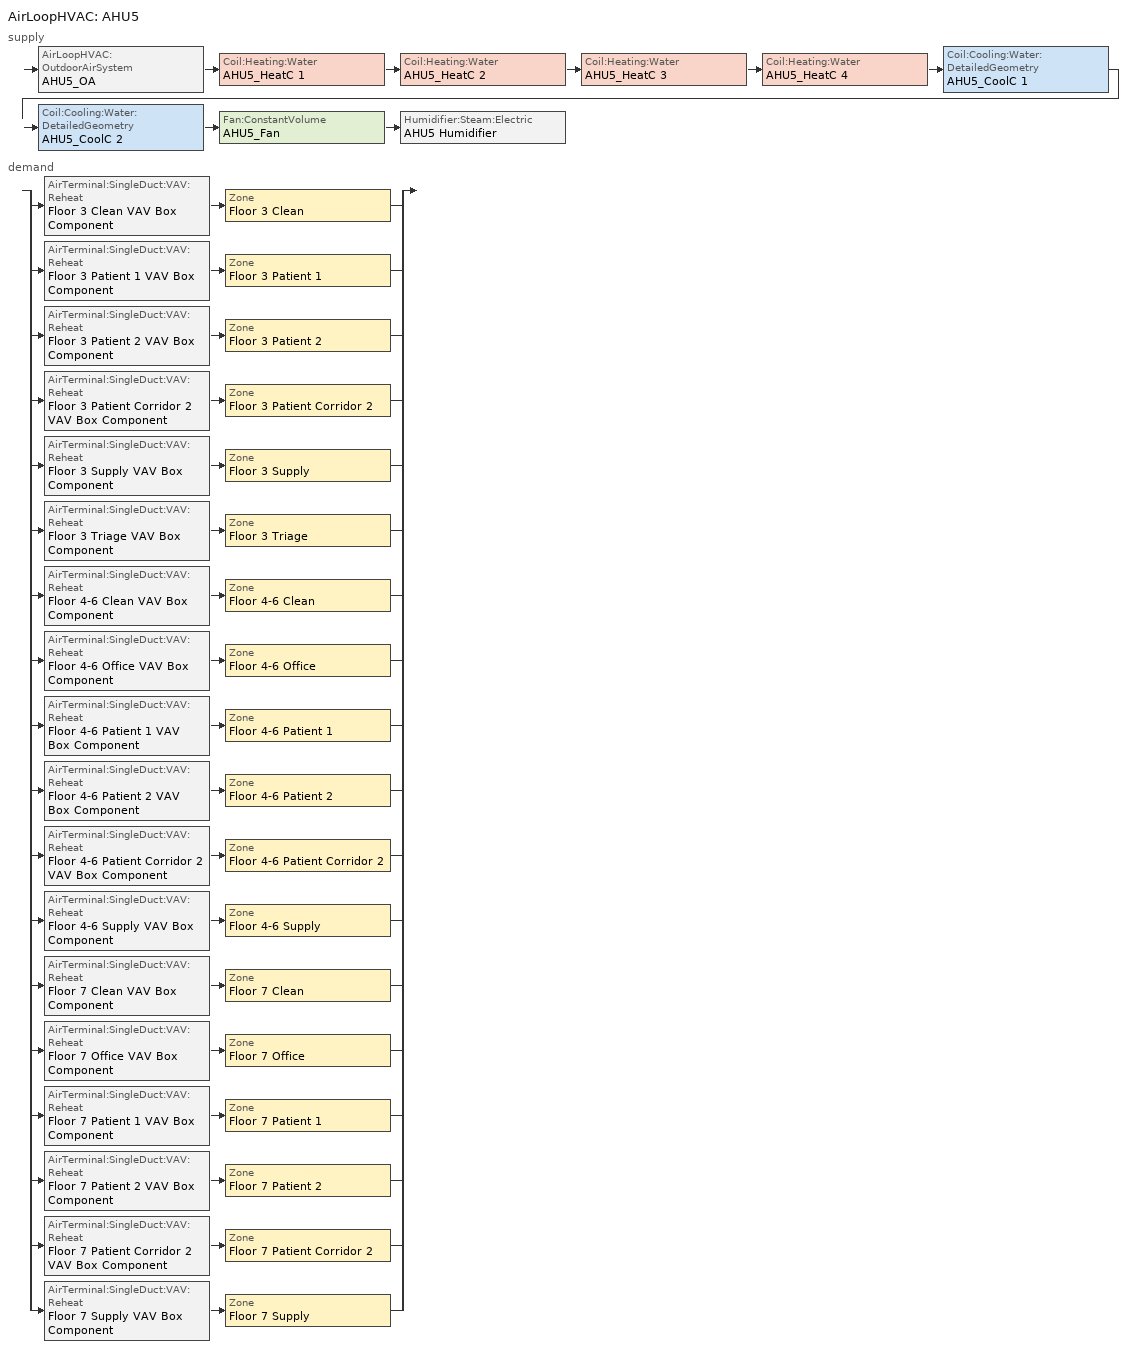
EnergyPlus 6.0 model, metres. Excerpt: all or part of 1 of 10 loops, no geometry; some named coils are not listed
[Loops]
AirLoopHVAC 'AHU5'
 supply: AirLoopHVAC:OutdoorAirSystem 'AHU5_OA' > Coil:Heating:Water 'AHU5_HeatC 1' > Coil:Heating:Water 'AHU5_HeatC 2' > Coil:Heating:Water 'AHU5_HeatC 3' > Coil:Heating:Water 'AHU5_HeatC 4' > Coil:Cooling:Water:DetailedGeometry 'AHU5_CoolC 1' > Coil:Cooling:Water:DetailedGeometry 'AHU5_CoolC 2' > Fan:ConstantVolume 'AHU5_Fan' > Humidifier:Steam:Electric 'AHU5 Humidifier'
 demand: split
  | AirTerminal:SingleDuct:VAV:Reheat 'Floor 3 Clean VAV Box Component' > Zone 'Floor 3 Clean'
  | AirTerminal:SingleDuct:VAV:Reheat 'Floor 3 Patient 1 VAV Box Component' > Zone 'Floor 3 Patient 1'
  | AirTerminal:SingleDuct:VAV:Reheat 'Floor 3 Patient 2 VAV Box Component' > Zone 'Floor 3 Patient 2'
  | AirTerminal:SingleDuct:VAV:Reheat 'Floor 3 Patient Corridor 2 VAV Box Component' > Zone 'Floor 3 Patient Corridor 2'
  | AirTerminal:SingleDuct:VAV:Reheat 'Floor 3 Supply VAV Box Component' > Zone 'Floor 3 Supply'
  | AirTerminal:SingleDuct:VAV:Reheat 'Floor 3 Triage VAV Box Component' > Zone 'Floor 3 Triage'
  | AirTerminal:SingleDuct:VAV:Reheat 'Floor 4-6 Clean VAV Box Component' > Zone 'Floor 4-6 Clean'
  | AirTerminal:SingleDuct:VAV:Reheat 'Floor 4-6 Office VAV Box Component' > Zone 'Floor 4-6 Office'
  | AirTerminal:SingleDuct:VAV:Reheat 'Floor 4-6 Patient 1 VAV Box Component' > Zone 'Floor 4-6 Patient 1'
  | AirTerminal:SingleDuct:VAV:Reheat 'Floor 4-6 Patient 2 VAV Box Component' > Zone 'Floor 4-6 Patient 2'
  | AirTerminal:SingleDuct:VAV:Reheat 'Floor 4-6 Patient Corridor 2 VAV Box Component' > Zone 'Floor 4-6 Patient Corridor 2'
  | AirTerminal:SingleDuct:VAV:Reheat 'Floor 4-6 Supply VAV Box Component' > Zone 'Floor 4-6 Supply'
  | AirTerminal:SingleDuct:VAV:Reheat 'Floor 7 Clean VAV Box Component' > Zone 'Floor 7 Clean'
  | AirTerminal:SingleDuct:VAV:Reheat 'Floor 7 Office VAV Box Component' > Zone 'Floor 7 Office'
  | AirTerminal:SingleDuct:VAV:Reheat 'Floor 7 Patient 1 VAV Box Component' > Zone 'Floor 7 Patient 1'
  | AirTerminal:SingleDuct:VAV:Reheat 'Floor 7 Patient 2 VAV Box Component' > Zone 'Floor 7 Patient 2'
  | AirTerminal:SingleDuct:VAV:Reheat 'Floor 7 Patient Corridor 2 VAV Box Component' > Zone 'Floor 7 Patient Corridor 2'
  | AirTerminal:SingleDuct:VAV:Reheat 'Floor 7 Supply VAV Box Component' > Zone 'Floor 7 Supply'
[ComponentCost:LineItem]
Name | Line Item Type | Item | Cost per Each {$} | Quantity | Cost per Unit of Output Capacity {$/kW}
People:Floor 3 Clean | General | Floor 3 Clean | 1 | 2.4991
LIGHTING EQUIP:Floor 3 Clean | Lights | Floor 3 Clean |  |  | 1
ElectricEquipment:Floor 3 Clean:ElecPlug | General | Floor 3 Clean | 1 | 1.0001
Infiltration:Floor 3 Patient 1 | General | Floor 3 Patient 1 | 1 | 0
People:Floor 3 Patient 1 | General | Floor 3 Patient 1 | 1 | 24.9909
LIGHTING EQUIP:Floor 3 Patient 1 | Lights | Floor 3 Patient 1 |  |  | 1
ElectricEquipment:Floor 3 Patient 1:ElecPlug | General | Floor 3 Patient 1 | 1 | 4.9982
Infiltration:Floor 3 Patient 2 | General | Floor 3 Patient 2 | 1 | 0
People:Floor 3 Patient 2 | General | Floor 3 Patient 2 | 1 | 24.9909
LIGHTING EQUIP:Floor 3 Patient 2 | Lights | Floor 3 Patient 2 |  |  | 1
ElectricEquipment:Floor 3 Patient 2:ElecPlug | General | Floor 3 Patient 2 | 1 | 4.9982
Infiltration:Floor 3 Patient Corridor 2 | General | Floor 3 Patient Corridor 2 | 1 | 0
LIGHTING EQUIP:Floor 3 Patient Corridor 2 | Lights | Floor 3 Patient Corridor 2 |  |  | 1
ElectricEquipment:Floor 3 Patient Corridor 2:ElecPlug | General | Floor 3 Patient Corridor 2 | 1 | 0.3355
Infiltration:Floor 3 Supply | General | Floor 3 Supply | 1 | 0
LIGHTING EQUIP:Floor 3 Supply | Lights | Floor 3 Supply |  |  | 1
ElectricEquipment:Floor 3 Supply:ElecPlug | General | Floor 3 Supply | 1 | 3.6787
Infiltration:Floor 3 Triage | General | Floor 3 Triage | 1 | 0
People:Floor 3 Triage | General | Floor 3 Triage | 1 | 7.4973
LIGHTING EQUIP:Floor 3 Triage | Lights | Floor 3 Triage |  |  | 1
ElectricEquipment:Floor 3 Triage:ElecPlug | General | Floor 3 Triage | 1 | 1.4995
People:Floor 4-6 Clean | General | Floor 4-6 Clean | 1 | 7.4973
LIGHTING EQUIP:Floor 4-6 Clean | Lights | Floor 4-6 Clean |  |  | 1
ElectricEquipment:Floor 4-6 Clean:ElecPlug | General | Floor 4-6 Clean | 1 | 3.0003
Infiltration:Floor 4-6 Office | General | Floor 4-6 Office | 1 | 0
People:Floor 4-6 Office | General | Floor 4-6 Office | 1 | 22.4918
LIGHTING EQUIP:Floor 4-6 Office | Lights | Floor 4-6 Office |  |  | 1
ElectricEquipment:Floor 4-6 Office:ElecPlug | General | Floor 4-6 Office | 1 | 2.2492
Infiltration:Floor 4-6 Patient 1 | General | Floor 4-6 Patient 1 | 1 | 0
People:Floor 4-6 Patient 1 | General | Floor 4-6 Patient 1 | 1 | 74.9728
LIGHTING EQUIP:Floor 4-6 Patient 1 | Lights | Floor 4-6 Patient 1 |  |  | 1
ElectricEquipment:Floor 4-6 Patient 1:ElecPlug | General | Floor 4-6 Patient 1 | 1 | 14.9946
Infiltration:Floor 4-6 Patient 2 | General | Floor 4-6 Patient 2 | 1 | 0
People:Floor 4-6 Patient 2 | General | Floor 4-6 Patient 2 | 1 | 74.9728
LIGHTING EQUIP:Floor 4-6 Patient 2 | Lights | Floor 4-6 Patient 2 |  |  | 1
ElectricEquipment:Floor 4-6 Patient 2:ElecPlug | General | Floor 4-6 Patient 2 | 1 | 14.9946
Infiltration:Floor 4-6 Patient Corridor 2 | General | Floor 4-6 Patient Corridor 2 | 1 | 0
LIGHTING EQUIP:Floor 4-6 Patient Corridor 2 | Lights | Floor 4-6 Patient Corridor 2 |  |  | 1
ElectricEquipment:Floor 4-6 Patient Corridor 2:ElecPlug | General | Floor 4-6 Patient Corridor 2 | 1 | 1.0066
Infiltration:Floor 4-6 Supply | General | Floor 4-6 Supply | 1 | 0
LIGHTING EQUIP:Floor 4-6 Supply | Lights | Floor 4-6 Supply |  |  | 1
ElectricEquipment:Floor 4-6 Supply:ElecPlug | General | Floor 4-6 Supply | 1 | 11.036
People:Floor 7 Clean | General | Floor 7 Clean | 1 | 2.4991
LIGHTING EQUIP:Floor 7 Clean | Lights | Floor 7 Clean |  |  | 1
ElectricEquipment:Floor 7 Clean:ElecPlug | General | Floor 7 Clean | 1 | 1.0001
Infiltration:Floor 7 Office | General | Floor 7 Office | 1 | 0
People:Floor 7 Office | General | Floor 7 Office | 1 | 7.4973
LIGHTING EQUIP:Floor 7 Office | Lights | Floor 7 Office |  |  | 1
ElectricEquipment:Floor 7 Office:ElecPlug | General | Floor 7 Office | 1 | 0.7497
Infiltration:Floor 7 Patient 1 | General | Floor 7 Patient 1 | 1 | 0
People:Floor 7 Patient 1 | General | Floor 7 Patient 1 | 1 | 24.9909
LIGHTING EQUIP:Floor 7 Patient 1 | Lights | Floor 7 Patient 1 |  |  | 1
ElectricEquipment:Floor 7 Patient 1:ElecPlug | General | Floor 7 Patient 1 | 1 | 4.9982
Infiltration:Floor 7 Patient 2 | General | Floor 7 Patient 2 | 1 | 0
People:Floor 7 Patient 2 | General | Floor 7 Patient 2 | 1 | 24.9909
LIGHTING EQUIP:Floor 7 Patient 2 | Lights | Floor 7 Patient 2 |  |  | 1
ElectricEquipment:Floor 7 Patient 2:ElecPlug | General | Floor 7 Patient 2 | 1 | 4.9982
Infiltration:Floor 7 Patient Corridor 2 | General | Floor 7 Patient Corridor 2 | 1 | 0
LIGHTING EQUIP:Floor 7 Patient Corridor 2 | Lights | Floor 7 Patient Corridor 2 |  |  | 1
ElectricEquipment:Floor 7 Patient Corridor 2:ElecPlug | General | Floor 7 Patient Corridor 2 | 1 | 0.3355
Infiltration:Floor 7 Supply | General | Floor 7 Supply | 1 | 0
LIGHTING EQUIP:Floor 7 Supply | Lights | Floor 7 Supply |  |  | 1
ElectricEquipment:Floor 7 Supply:ElecPlug | General | Floor 7 Supply | 1 | 3.6787
[Sizing:Zone] Zone Cooling Design Supply Air Temperature {C}=14; Zone Heating Design Supply Air Temperature {C}=40; Zone Cooling Design Supply Air Humidity Ratio {kg-H2O/kg-air}=0.0085; Zone Heating Design Supply Air Humidity Ratio {kg-H2O/kg-air}=0.008; Outdoor Air Method=Flow/Zone; Outdoor Air Flow per Person {m3/s}=0; Outdoor Air Flow per Zone Floor Area {m3/s-m2}=0; Cooling Design Air Flow Method=DesignDayWithLimit; Cooling Minimum Air Flow Fraction=0; Heating Design Air Flow Method=DesignDay; Heating Design Air Flow Rate {m3/s}=0
Name | Outdoor Air Flow per Zone {m3/s} | Cooling Minimum Air Flow {m3/s}
Floor 3 Clean; Floor 4-6 Clean; Floor 7 Clean | 0.0200656 | 0.157316
Floor 3 Patient 1; Floor 3 Patient 2; Floor 4-6 Patient 1; Floor 4-6 Patient 2; Floor 7 Patient 1; Floor 7 Patient 2 | 0.786579 | 2.38357
Floor 3 Patient Corridor 2; Floor 4-6 Patient Corridor 2; Floor 7 Patient Corridor 2 | 0.0947534 | 0.526064
Floor 3 Supply; Floor 4-6 Supply; Floor 7 Supply | 0.208549 | 1.15784
Floor 3 Triage | 1.41584 | 1.41584
Floor 4-6 Office; Floor 7 Office | 0.0601967 | 0.182343
[ZoneControl:Thermostat] Control Type Schedule=Dual Zone Control Type Sched
Name | Zone or ZoneList | Control 1
Floor 3 Clean Thermostat | Floor 3 Clean | Floor 3 Clean DualSPSched
Floor 3 Patient 1 Thermostat | Floor 3 Patient 1 | Floor 3 Patient 1 DualSPSched
Floor 3 Patient 2 Thermostat | Floor 3 Patient 2 | Floor 3 Patient 2 DualSPSched
Floor 3 Patient Corridor 2 Thermostat | Floor 3 Patient Corridor 2 | Floor 3 Patient Corridor 2 DualSPSched
Floor 3 Supply Thermostat | Floor 3 Supply | Floor 3 Supply DualSPSched
Floor 3 Triage Thermostat | Floor 3 Triage | Floor 3 Triage DualSPSched
Floor 4-6 Clean Thermostat | Floor 4-6 Clean | Floor 4-6 Clean DualSPSched
Floor 4-6 Office Thermostat | Floor 4-6 Office | Floor 4-6 Office DualSPSched
Floor 4-6 Patient 1 Thermostat | Floor 4-6 Patient 1 | Floor 4-6 Patient 1 DualSPSched
Floor 4-6 Patient 2 Thermostat | Floor 4-6 Patient 2 | Floor 4-6 Patient 2 DualSPSched
Floor 4-6 Patient Corridor 2 Thermostat | Floor 4-6 Patient Corridor 2 | Floor 4-6 Patient Corridor 2 DualSPSched
Floor 4-6 Supply Thermostat | Floor 4-6 Supply | Floor 4-6 Supply DualSPSched
Floor 7 Clean Thermostat | Floor 7 Clean | Floor 7 Clean DualSPSched
Floor 7 Office Thermostat | Floor 7 Office | Floor 7 Office DualSPSched
Floor 7 Patient 1 Thermostat | Floor 7 Patient 1 | Floor 7 Patient 1 DualSPSched
Floor 7 Patient 2 Thermostat | Floor 7 Patient 2 | Floor 7 Patient 2 DualSPSched
Floor 7 Patient Corridor 2 Thermostat | Floor 7 Patient Corridor 2 | Floor 7 Patient Corridor 2 DualSPSched
Floor 7 Supply Thermostat | Floor 7 Supply | Floor 7 Supply DualSPSched
[ThermostatSetpoint:DualSetpoint]
Name | Heating Setpoint Temperature Schedule | Cooling Setpoint Temperature Schedule
Floor 3 Clean DualSPSched; Floor 3 Patient 1 DualSPSched; Floor 3 Patient 2 DualSPSched; Floor 3 Patient Corridor 2 DualSPSched; Floor 3 Supply DualSPSched; Floor 3 Triage DualSPSched; Floor 4-6 Clean DualSPSched; Floor 4-6 Patient 1 DualSPSched; Floor 4-6 Patient 2 DualSPSched; Floor 4-6 Patient Corridor 2 DualSPSched; Floor 4-6 Supply DualSPSched; Floor 7 Clean DualSPSched; Floor 7 Patient 1 DualSPSched; Floor 7 Patient 2 DualSPSched; Floor 7 Patient Corridor 2 DualSPSched; Floor 7 Supply DualSPSched | HEATING_TSTAT_24_7 | COOLING_TSTAT_24_7
Floor 4-6 Office DualSPSched; Floor 7 Office DualSPSched | HEATING_TSTAT_OFFICE | COOLING_TSTAT_OFFICE
[Zone equipment]
Floor 3 Clean: Floor 3 Clean VAV Box Component
Floor 3 Patient 1: Floor 3 Patient 1 VAV Box Component
Floor 3 Patient 2: Floor 3 Patient 2 VAV Box Component
Floor 3 Patient Corridor 2: Floor 3 Patient Corridor 2 VAV Box Component
Floor 3 Supply: Floor 3 Supply VAV Box Component
Floor 3 Triage: Floor 3 Triage VAV Box Component, Floor 3 Triage Exhaust Fan 1
Floor 4-6 Clean: Floor 4-6 Clean VAV Box Component
Floor 4-6 Office: Floor 4-6 Office VAV Box Component
Floor 4-6 Patient 1: Floor 4-6 Patient 1 VAV Box Component
Floor 4-6 Patient 2: Floor 4-6 Patient 2 VAV Box Component
Floor 4-6 Patient Corridor 2: Floor 4-6 Patient Corridor 2 VAV Box Component
Floor 4-6 Supply: Floor 4-6 Supply VAV Box Component
Floor 7 Clean: Floor 7 Clean VAV Box Component
Floor 7 Office: Floor 7 Office VAV Box Component
Floor 7 Patient 1: Floor 7 Patient 1 VAV Box Component
Floor 7 Patient 2: Floor 7 Patient 2 VAV Box Component
Floor 7 Patient Corridor 2: Floor 7 Patient Corridor 2 VAV Box Component
Floor 7 Supply: Floor 7 Supply VAV Box Component
[AirTerminal:SingleDuct:VAV:Reheat] Availability Schedule=ALWAYS_ON; Maximum Air Flow Rate {m3/s}=AUTOSIZE; Zone Minimum Air Flow Input Method=Constant; Constant Minimum Air Flow Fraction=1; Maximum Hot Water or Steam Flow Rate {m3/s}=AUTOSIZE; Minimum Hot Water or Steam Flow Rate {m3/s}=0; Convergence Tolerance=0.001; Damper Heating Action=Reverse; Maximum Flow per Zone Floor Area During Reheat {m3/s-m2}=AUTOCALCULATE; Maximum Flow Fraction During Reheat=AUTOCALCULATE
Name | Reheat Coil | Design Specification Outdoor Air Object
Floor 3 Clean VAV Box Component | Floor 3 Clean VAV Box Reheat Coil | Floor 3 Clean VAV Box OA Design Spec
Floor 3 Patient 1 VAV Box Component | Floor 3 Patient 1 VAV Box Reheat Coil | Floor 3 Patient 1 VAV Box OA Design Spec
Floor 3 Patient 2 VAV Box Component | Floor 3 Patient 2 VAV Box Reheat Coil | Floor 3 Patient 2 VAV Box OA Design Spec
Floor 3 Patient Corridor 2 VAV Box Component | Floor 3 Patient Corridor 2 VAV Box Reheat Coil | Floor 3 Patient Corridor 2 VAV Box OA Design Spec
Floor 3 Supply VAV Box Component | Floor 3 Supply VAV Box Reheat Coil | Floor 3 Supply VAV Box OA Design Spec
Floor 3 Triage VAV Box Component | Floor 3 Triage VAV Box Reheat Coil | Floor 3 Triage VAV Box OA Design Spec
Floor 4-6 Clean VAV Box Component | Floor 4-6 Clean VAV Box Reheat Coil | Floor 4-6 Clean VAV Box OA Design Spec
Floor 4-6 Office VAV Box Component | Floor 4-6 Office VAV Box Reheat Coil | Floor 4-6 Office VAV Box OA Design Spec
Floor 4-6 Patient 1 VAV Box Component | Floor 4-6 Patient 1 VAV Box Reheat Coil | Floor 4-6 Patient 1 VAV Box OA Design Spec
Floor 4-6 Patient 2 VAV Box Component | Floor 4-6 Patient 2 VAV Box Reheat Coil | Floor 4-6 Patient 2 VAV Box OA Design Spec
Floor 4-6 Patient Corridor 2 VAV Box Component | Floor 4-6 Patient Corridor 2 VAV Box Reheat Coil | Floor 4-6 Patient Corridor 2 VAV Box OA Design Spec
Floor 4-6 Supply VAV Box Component | Floor 4-6 Supply VAV Box Reheat Coil | Floor 4-6 Supply VAV Box OA Design Spec
Floor 7 Clean VAV Box Component | Floor 7 Clean VAV Box Reheat Coil | Floor 7 Clean VAV Box OA Design Spec
Floor 7 Office VAV Box Component | Floor 7 Office VAV Box Reheat Coil | Floor 7 Office VAV Box OA Design Spec
Floor 7 Patient 1 VAV Box Component | Floor 7 Patient 1 VAV Box Reheat Coil | Floor 7 Patient 1 VAV Box OA Design Spec
Floor 7 Patient 2 VAV Box Component | Floor 7 Patient 2 VAV Box Reheat Coil | Floor 7 Patient 2 VAV Box OA Design Spec
Floor 7 Patient Corridor 2 VAV Box Component | Floor 7 Patient Corridor 2 VAV Box Reheat Coil | Floor 7 Patient Corridor 2 VAV Box OA Design Spec
Floor 7 Supply VAV Box Component | Floor 7 Supply VAV Box Reheat Coil | Floor 7 Supply VAV Box OA Design Spec
[DesignSpecification:OutdoorAir] Outdoor Air Method=Flow/Zone; Outdoor Air Flow per Person {m3/s-person}=0; Outdoor Air Flow per Zone Floor Area {m3/s-m2}=0; Outdoor Air Flow Air Changes per Hour=0
Name | Outdoor Air Flow per Zone {m3/s}
Floor 3 Clean VAV Box OA Design Spec; Floor 4-6 Clean VAV Box OA Design Spec; Floor 7 Clean VAV Box OA Design Spec | 0.0201
Floor 3 Patient 1 VAV Box OA Design Spec; Floor 3 Patient 2 VAV Box OA Design Spec; Floor 4-6 Patient 1 VAV Box OA Design Spec; Floor 4-6 Patient 2 VAV Box OA Design Spec; Floor 7 Patient 1 VAV Box OA Design Spec; Floor 7 Patient 2 VAV Box OA Design Spec | 0.7866
Floor 3 Patient Corridor 2 VAV Box OA Design Spec; Floor 4-6 Patient Corridor 2 VAV Box OA Design Spec; Floor 7 Patient Corridor 2 VAV Box OA Design Spec | 0.0948
Floor 3 Supply VAV Box OA Design Spec; Floor 4-6 Supply VAV Box OA Design Spec; Floor 7 Supply VAV Box OA Design Spec | 0.2085
Floor 3 Triage VAV Box OA Design Spec | 1.4158
Floor 4-6 Office VAV Box OA Design Spec; Floor 7 Office VAV Box OA Design Spec | 0.0602
[Coil:Heating:Water] Availability Schedule=ALWAYS_ON; U-Factor Times Area Value {W/K}=AUTOSIZE; Maximum Water Flow Rate {m3/s}=AUTOSIZE; Performance Input Method=UFactorTimesAreaAndDesignWaterFlowRate; Rated Capacity {W}=AUTOSIZE; Rated Inlet Water Temperature {C}=82.2; Rated Inlet Air Temperature {C}=16.6; Rated Outlet Water Temperature {C}=71.1; Rated Outlet Air Temperature {C}=32.2
AHU5_HeatC 1; AHU5_HeatC 2; AHU5_HeatC 3; AHU5_HeatC 4
[Fan:ZoneExhaust]
Floor 3 Triage Exhaust Fan 1: Availability Schedule=Hours_of_operation; Fan Efficiency=0.5; Pressure Rise {Pa}=187; Maximum Flow Rate {m3/s}=1.4158
[AirLoopHVAC]
AHU5: Design Supply Air Flow Rate {m3/s}=AUTOSIZE
[Controller:WaterCoil] Actuator Variable=Flow; Maximum Actuated Flow {m3/s}=AUTOSIZE; Minimum Actuated Flow {m3/s}=0
Name | Control Variable | Action | Controller Convergence Tolerance {deltaC}
AHU5_HeatC 1_Controller; AHU5_HeatC 2_Controller; AHU5_HeatC 3_Controller; AHU5_HeatC 4_Controller | Temperature | Normal | 0.0001
AHU5_CoolC 1_Controller; AHU5_CoolC 2_Controller | TemperatureAndHumidityRatio | Reverse
[SetpointManager:MixedAir] Control Variable=Temperature
Name | Setpoint Node or NodeList
AHU5_HeatC 1 SAT Manager | AHU5_HeatC 1-AHU5_HeatC 2Node
AHU5_HeatC 2 SAT Manager | AHU5_HeatC 2-AHU5_HeatC 3Node
AHU5_HeatC 3 SAT Manager | AHU5_HeatC 3-AHU5_HeatC 4Node
AHU5_HeatC 4 SAT Manager | AHU5_HeatC 4-AHU5_CoolC 1Node
AHU5_CoolC 1 SAT Manager | AHU5_CoolC 1-AHU5_CoolC 2Node
AHU5_OAMixed Air Temp Manager | AHU5_OA-AHU5_HeatC 1Node
[SetpointManager:SingleZone:Humidity:Maximum]
Name | Setpoint Node or NodeList
AHU5_CoolC 1 HUMRAT setpoint | AHU5_CoolC 1-AHU5_CoolC 2Node
AHU5_CoolC 2 HUMRAT setpoint | AHU5_CoolC 2-AHU5_FanNode
[SetpointManager:SingleZone:Humidity:Minimum]
AHU5 Humidifier HUMRAT setpoint: Setpoint Node or NodeList=AHU5 Supply Equipment Outlet Node
[Sizing:System]
AHU5: Type of Load to Size On=Sensible; Design Outdoor Air Flow Rate {m3/s}=AUTOSIZE; Minimum System Air Flow Ratio=1; Preheat Design Temperature {C}=7; Preheat Design Humidity Ratio {kg-H2O/kg-Air}=0.008; Precool Design Temperature {C}=11.1; Precool Design Humidity Ratio {kg-H2O/kg-Air}=0.008; Central Cooling Design Supply Air Temperature {C}=11.1; Central Heating Design Supply Air Temperature {C}=11.1; Sizing Option=NonCoincident; 100% Outdoor Air in Cooling=No; 100% Outdoor Air in Heating=No; Central Cooling Design Supply Air Humidity Ratio {kg-H2O/kg-Air}=0.0085; Central Heating Design Supply Air Humidity Ratio {kg-H2O/kg-Air}=0.008; Cooling Design Air Flow Method=DesignDay; Cooling Design Air Flow Rate {m3/s}=0; Heating Design Air Flow Method=DesignDay; Heating Design Air Flow Rate {m3/s}=0
[Controller:OutdoorAir]
AHU5_OA_Controller: Minimum Outdoor Air Flow Rate {m3/s}=AUTOSIZE; Maximum Outdoor Air Flow Rate {m3/s}=AUTOSIZE; Economizer Control Type=DifferentialEnthalpy; Economizer Control Action Type=ModulateFlow; Economizer Maximum Limit Dry-Bulb Temperature {C}=28; Economizer Maximum Limit Enthalpy {J/kg}=64000; Economizer Minimum Limit Dry-Bulb Temperature {C}=-100; Lockout Type=NoLockout; Minimum Limit Type=FixedMinimum; Minimum Outdoor Air Schedule=MinOA_MotorizedDamper_Sched; Minimum Fraction of Outdoor Air Schedule=AHU5_OAMinOAFracSchedule; Time of Day Economizer Control Schedule=No; Control High Indoor Humidity Based on Outdoor Humidity Ratio=BypassWhenOAFlowGreaterThanMinimum
[Coil:Cooling:Water:DetailedGeometry] Availability Schedule=ALWAYS_ON; Maximum Water Flow Rate {m3/s}=AUTOSIZE; Tube Outside Surface Area {m2}=AUTOSIZE; Total Tube Inside Area {m2}=AUTOSIZE; Fin Surface Area {m2}=AUTOSIZE; Minimum Airflow Area {m2}=AUTOSIZE; Coil Depth {m}=AUTOSIZE; Fin Diameter {m}=AUTOSIZE; Fin Thickness {m}=0.0015; Tube Inside Diameter {m}=0.01445; Tube Outside Diameter {m}=0.0159; Tube Thermal Conductivity {W/m-K}=386; Fin Thermal Conductivity {W/m-K}=204; Fin Spacing {m}=0.0018; Tube Depth Spacing {m}=0.026; Number of Tube Rows=6; Number of Tubes per Row=AUTOSIZE
AHU5_CoolC 1; AHU5_CoolC 2
[Fan:ConstantVolume]
AHU5_Fan: Availability Schedule=HVACOperationSchd; Fan Efficiency=0.682; Pressure Rise {Pa}=2364; Maximum Flow Rate {m3/s}=AUTOSIZE; Motor Efficiency=0.962; Motor In Airstream Fraction=1
[Humidifier:Steam:Electric]
AHU5 Humidifier: Availability Schedule=ALWAYS_ON; Rated Capacity {m3/s}=0.0001511; Rated Power {W}=446978; Rated Fan Power {W}=0; Standby Power {W}=0
[Schedule:Compact]
Hours_of_Operation; ALWAYS_ON; HVACOperationSchd; MinOA_MotorizedDamper_Sched: Through: 12/31, For: AllDays, Until: 24:00, 1
Dual Zone Control Type Sched: Through: 12/31, For: AllDays, Until: 24:00, 4
HEATING_TSTAT_OFFICE: Through: 12/31, For: Saturday, Until: 06:00, 18.3, Until: 17:00, 21.1, Until: 24:00, 18.3, For: Sunday, Until: 24:00, 18.3, For: AllOtherDays, Until: 05:00, 18.3, Until: 20:00, 21.1, Until: 24:00, 18.3
COOLING_TSTAT_OFFICE: Through: 12/31, For: Saturday, Until: 06:00, 25, Until: 17:00, 22.2, Until: 24:00, 25, For: Sunday, Until: 24:00, 25, For: AllOtherDays, Until: 05:00, 25, Until: 20:00, 22.2, Until: 24:00, 25
AHU5_OAMinOAFracSchedule: Through: 12/31, For: AllDays, Until: 24:00, 0.33
[SCHEDULE:COMPACT]
HEATING_TSTAT_24_7: Through: 12/31, For: AllDays, Until: 24:00, 21.1
COOLING_TSTAT_24_7: Through: 12/31, For: AllDays, Until: 24:00, 22.2
